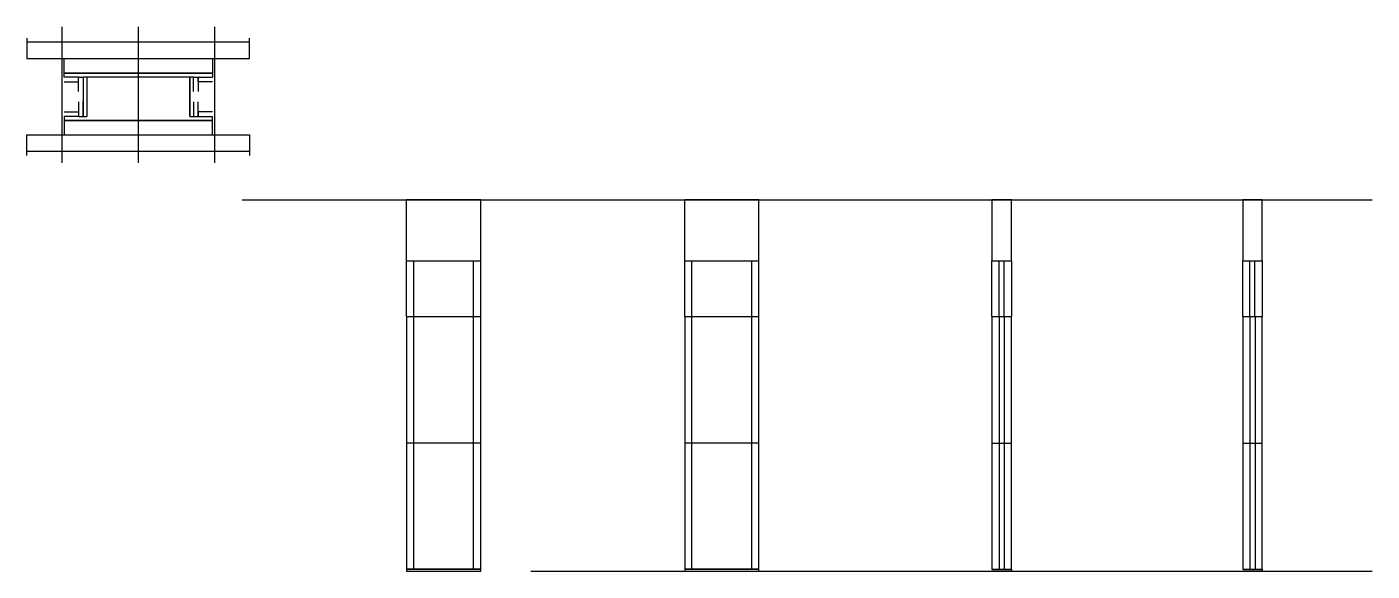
# Model space of a CAD drawing. Header units: metres. Extents: x 4474 to 5778, y 4354 to 4882.
import ezdxf

# ---------------------------------------------------------------- set-up
doc = ezdxf.new("R2010")
doc.units = ezdxf.units.M
for name, color, linetype in [('CHAPA', 7, 'Continuous'), ('COTA', 7, 'Continuous'), ('Hachura', 7, 'Continuous'), ('Madeira', 7, 'Continuous'), ('Nível', 7, 'Continuous'), ('Painéis', 7, 'Continuous'), ('Perfil Metálico', 7, 'Continuous'), ('SARR_2.2x7', 7, 'Continuous'), ('SARRAFO', 7, 'Continuous')]:
    doc.layers.add(name, color=color, linetype=linetype)

msp = doc.modelspace()

# ---------------------------------------------------------------- linework, layer by layer
at = {"layer": 'CHAPA', "color": 7, "lineweight": 25}
for points in [[(4509.7, 4832.9), (4509.7, 4836.9), (4653.7, 4836.9), (4653.7, 4832.9)], [(4509.7, 4832.9), (4509.7, 4836.9), (4653.7, 4836.9), (4653.7, 4832.9)], [(4531.7, 4832.9), (4528.1, 4832.9), (4528.1, 4794.9), (4531.7, 4794.9)], [(4531.7, 4832.9), (4528.1, 4832.9), (4528.1, 4794.9), (4531.7, 4794.9)], [(4635.3, 4832.9), (4631.7, 4832.9), (4631.7, 4794.9), (4635.3, 4794.9)], [(4635.3, 4832.9), (4631.7, 4832.9), (4631.7, 4794.9), (4635.3, 4794.9)], [(4509.7, 4794.9), (4509.7, 4790.9), (4653.7, 4790.9), (4653.7, 4794.9)], [(4509.7, 4794.9), (4509.7, 4790.9), (4653.7, 4790.9), (4653.7, 4794.9)]]:
    msp.add_lwpolyline(points, dxfattribs=at)
at = {"layer": 'COTA', "color": 7, "lineweight": 25}
for p, q in [((4841.8, 4654.8), (4841.8, 4713.8)), ((4913.8, 4713.8), (4841.8, 4713.8)), ((4913.8, 4654.8), (4913.8, 4713.8)), ((5183.6, 4713.8), (5111.6, 4713.8)), ((5111.6, 4654.8), (5111.6, 4713.8)), ((5183.6, 4654.8), (5183.6, 4713.8))]:
    msp.add_line(p, q, dxfattribs=at)
for points in [[(5428.4, 4654.8), (5428.4, 4713.8), (5409.4, 4713.8), (5409.4, 4654.8)], [(5671.7, 4654.8), (5671.7, 4713.8), (5652.7, 4713.8), (5652.7, 4654.8)]]:
    msp.add_lwpolyline(points, dxfattribs=at)
at = {"layer": 'Hachura', "color": 7, "lineweight": 25}
for p, q in [((4507.7, 4881.7), (4507.7, 4749.9)), ((4581.7, 4881.7), (4581.7, 4749.9)), ((4655.7, 4881.7), (4655.7, 4749.9))]:
    msp.add_line(p, q, dxfattribs=at)
at = {"layer": 'Madeira', "color": 7, "lineweight": 25}
for points in [[(4653.7, 4850.9), (4653.7, 4836.9), (4509.7, 4836.9), (4509.7, 4850.9)], [(4653.7, 4776.9), (4653.7, 4790.9), (4509.7, 4790.9), (4509.7, 4776.9)]]:
    msp.add_lwpolyline(points, dxfattribs=at)
at = {"layer": 'Nível', "color": 7, "lineweight": 25}
for p, q in [((4682.4, 4713.8), (5778.2, 4713.8)), ((4962.3, 4353.8), (5778.2, 4353.8))]:
    msp.add_line(p, q, dxfattribs=at)
at = {"layer": 'Painéis', "color": 7, "lineweight": 25}
for p, q in [((4841.8, 4654.8), (4913.8, 4654.8)), ((4841.8, 4600.8), (4841.8, 4654.8)), ((4913.8, 4600.8), (4913.8, 4654.8)), ((5111.6, 4654.8), (5183.6, 4654.8)), ((5111.6, 4600.8), (5111.6, 4654.8)), ((5183.6, 4600.8), (5183.6, 4654.8)), ((5409.4, 4600.8), (5409.4, 4654.8)), ((5409.4, 4654.8), (5428.4, 4654.8)), ((5428.4, 4654.8), (5428.4, 4600.8)), ((5652.7, 4600.8), (5652.7, 4654.8)), ((5652.7, 4654.8), (5671.7, 4654.8)), ((5671.7, 4654.8), (5671.7, 4600.8)), ((4841.8, 4600.8), (4841.8, 4477.8)), ((4841.8, 4600.8), (4913.8, 4600.8)), ((4913.8, 4477.8), (4913.8, 4600.8)), ((5111.6, 4600.8), (5111.6, 4477.8)), ((5111.6, 4600.8), (5183.6, 4600.8)), ((5183.6, 4477.8), (5183.6, 4600.8)), ((5409.4, 4600.8), (5409.4, 4355.8)), ((5409.4, 4600.8), (5428.4, 4600.8)), ((5428.4, 4355.8), (5428.4, 4600.8)), ((5652.7, 4600.8), (5652.7, 4355.8)), ((5652.7, 4600.8), (5671.7, 4600.8)), ((5671.7, 4355.8), (5671.7, 4600.8)), ((4841.8, 4477.8), (4841.8, 4353.8)), ((4913.8, 4477.8), (4841.8, 4477.8)), ((4913.8, 4353.8), (4913.8, 4477.8)), ((5111.6, 4477.8), (5111.6, 4353.8)), ((5183.6, 4477.8), (5111.6, 4477.8)), ((5183.6, 4353.8), (5183.6, 4477.8)), ((5409.4, 4477.8), (5428.4, 4477.8)), ((5652.7, 4477.8), (5671.7, 4477.8)), ((4841.8, 4355.8), (4913.8, 4355.8)), ((5111.6, 4355.8), (5183.6, 4355.8)), ((5409.4, 4355.8), (5428.4, 4355.8)), ((5652.7, 4355.8), (5671.7, 4355.8))]:
    msp.add_line(p, q, dxfattribs=at)
for points in [[(4631.7, 4794.9), (4631.7, 4832.9), (4531.7, 4832.9), (4531.7, 4794.9)], [(4913.8, 4355.8), (4841.8, 4355.8), (4841.8, 4353.8), (4913.8, 4353.8)], [(5183.6, 4355.8), (5111.6, 4355.8), (5111.6, 4353.8), (5183.6, 4353.8)], [(5409.4, 4355.8), (5428.4, 4355.8), (5428.4, 4353.8), (5409.4, 4353.8)], [(5652.7, 4355.8), (5671.7, 4355.8), (5671.7, 4353.8), (5652.7, 4353.8)]]:
    msp.add_lwpolyline(points, dxfattribs=at)
at = {"layer": 'Perfil Metálico', "color": 7, "lineweight": 25}
for points in [[(4473.7, 4870.9), (4473.7, 4850.9), (4689.7, 4850.9), (4689.7, 4870.9)], [(4689.7, 4854.9), (4689.7, 4866.9), (4473.7, 4866.9), (4473.7, 4854.9)], [(4473.7, 4756.9), (4473.7, 4776.9), (4689.7, 4776.9), (4689.7, 4756.9)], [(4689.7, 4772.9), (4689.7, 4760.9), (4473.7, 4760.9), (4473.7, 4772.9)]]:
    msp.add_lwpolyline(points, dxfattribs=at)
at = {"layer": 'SARR_2.2x7', "color": 7, "lineweight": 25}
for p, q in [((4848.8, 4600.8), (4848.8, 4654.8)), ((4906.8, 4600.8), (4906.8, 4654.8)), ((5118.6, 4600.8), (5118.6, 4654.8)), ((5176.6, 4600.8), (5176.6, 4654.8)), ((5416.4, 4600.8), (5416.4, 4654.8)), ((5421.3, 4600.8), (5421.3, 4654.8)), ((5659.7, 4600.8), (5659.7, 4654.8)), ((5664.6, 4600.8), (5664.6, 4654.8)), ((4848.8, 4477.8), (4848.8, 4600.8)), ((4906.8, 4477.8), (4906.8, 4600.8)), ((5118.6, 4477.8), (5118.6, 4600.8)), ((5176.6, 4477.8), (5176.6, 4600.8)), ((5416.4, 4600.8), (5416.4, 4355.8)), ((5421.4, 4600.8), (5421.4, 4355.8)), ((5659.7, 4600.8), (5659.7, 4355.8)), ((5664.7, 4600.8), (5664.7, 4355.8)), ((4848.8, 4355.8), (4848.8, 4477.8)), ((4906.8, 4355.8), (4906.8, 4477.8)), ((5118.6, 4355.8), (5118.6, 4477.8)), ((5176.6, 4355.8), (5176.6, 4477.8)), ((4848.8, 4355.8), (4848.8, 4355.8)), ((4906.8, 4355.8), (4906.8, 4355.8)), ((5118.6, 4355.8), (5118.6, 4355.8)), ((5176.6, 4355.8), (5176.6, 4355.8))]:
    msp.add_line(p, q, dxfattribs=at)
at = {"layer": 'SARRAFO', "color": 7, "lineweight": 25}
for points in [[(4509.7, 4828.5), (4523.7, 4828.5), (4523.7, 4832.9), (4509.7, 4832.9)], [(4523.7, 4818.9), (4523.7, 4832.9), (4528.1, 4832.9), (4528.1, 4818.9)], [(4635.3, 4818.9), (4635.3, 4832.9), (4639.7, 4832.9), (4639.7, 4818.9)], [(4653.7, 4828.5), (4639.7, 4828.5), (4639.7, 4832.9), (4653.7, 4832.9)], [(4523.7, 4808.9), (4523.7, 4794.9), (4528.1, 4794.9), (4528.1, 4808.9)], [(4635.3, 4808.9), (4635.3, 4794.9), (4639.7, 4794.9), (4639.7, 4808.9)], [(4509.7, 4799.3), (4523.7, 4799.3), (4523.7, 4794.9), (4509.7, 4794.9)], [(4653.7, 4799.3), (4639.7, 4799.3), (4639.7, 4794.9), (4653.7, 4794.9)]]:
    msp.add_lwpolyline(points, dxfattribs=at)

doc.saveas('drawing.dxf')
